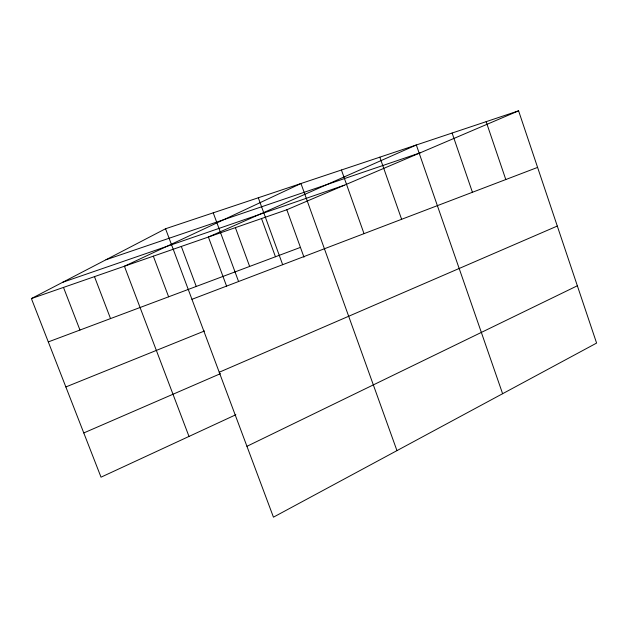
<?xml version="1.0" encoding="UTF-8"?>
<svg xmlns="http://www.w3.org/2000/svg" width="628" height="628" viewBox="0 0 628 628"><rect width="100%" height="100%" fill="white"/><g stroke="black" fill="none" stroke-linecap="round" stroke-linejoin="round"><path stroke-width="0.94" d="M235.838 414.747L101.022 477.178L31.4 298.567L165.549 228.749L518.587 110.834L596.6 343.076L273.447 517.166L165.549 228.749M246.937 446.312L577.352 285.771M219.227 372.247L557.287 226.049M83.775 432.943L220.467 373.66M31.4 298.567L286.831 209.76L518.587 110.834M65.854 386.95L204.508 330.98M191.948 299.313L537.592 167.409M48.293 341.915L300.435 247.393M62.659 282.294L344.356 185.205M105.983 259.749L420.43 152.73M63.491 287.412L79.96 330.045M94.475 276.634L110.528 318.584M188.997 436.436L124.407 266.233L300.969 183.517L396.959 450.629M153.334 256.169L168.626 296.809M181.319 246.443L196.25 286.447M226.622 286.242L208.394 237.031L416.333 144.982L502.612 393.709M235.398 227.642L249.646 266.437M213.23 212.821L238.577 281.525M258.304 197.765L282.663 264.694M261.523 218.552L275.449 256.758M286.831 209.76L303.983 257.197M341.428 170.007L364.02 233.647M379.83 157.181L401.622 219.298M452.113 133.034L472.429 192.278M486.15 121.667L505.799 179.545"/></g></svg>
